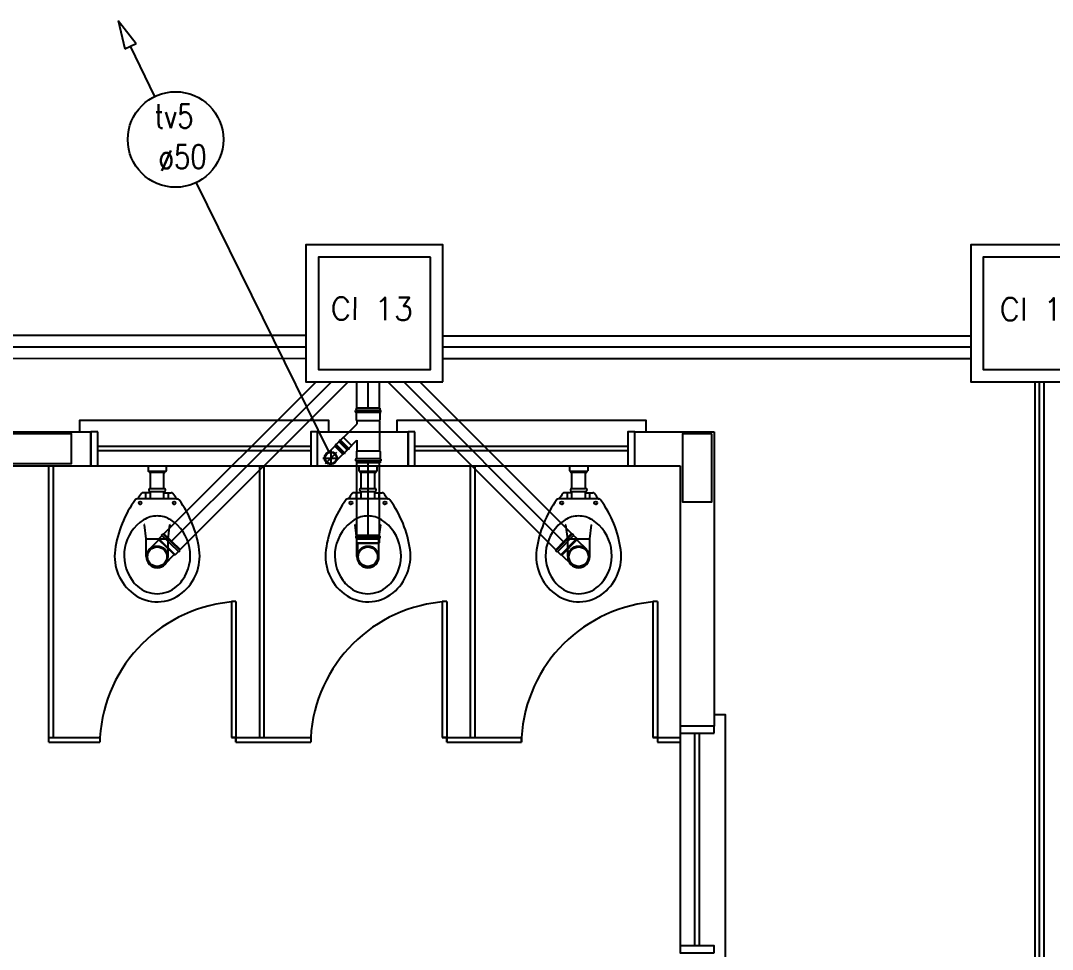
# Model space of a CAD drawing. Extents: x 411.9 to 506.5, y 66.1 to 116.3.
# Drawn here: x 435.82 to 440.373, y 108.52 to 112.619 of the extents above; entities that cross this region are included whole.
import ezdxf

# ---------------------------------------------------------------- set-up
doc = ezdxf.new("R2010")
doc.units = 0
doc.header["$LTSCALE"] = 0.005
for name, color, linetype in [('A-COTAS', 1, 'CONTINUOUS'), ('A-TEXTO', 3, 'CONTINUOUS'), ('EIXOS', 1, 'CONTINUOUS'), ('ESG-GERAL', 7, 'CONTINUOUS'), ('ESGOTO', 3, 'CONTINUOUS'), ('Estr-Met-PILARES', 3, 'CONTINUOUS'), ('H-ESGOTO', 3, 'CONTINUOUS'), ('PROJ', 4, 'CONTINUOUS'), ('SANIT', 3, 'CONTINUOUS'), ('TUB-ESGOTO', 7, 'CONTINUOUS')]:
    doc.layers.add(name, color=color, linetype=linetype)
doc.styles.add('R80', font='SIMPLEX.SHX', dxfattribs={"height": 0.2})
doc.styles.add('SIMPLEX', font='SIMPLEX.SHX', dxfattribs={"width": 0.8})

# ---------------------------------------------------------------- blocks, each defined once
blk = doc.blocks.new('JO90100S')
at = {"layer": 'ESGOTO'}
for p, q in [((58.2, 46.7), (-1.9, 46.7)), ((58.2, 46.7), (61.6, 49)), ((58.2, -47.3), (58.2, 46.7)), ((61.6, 49), (61.6, -51)), ((61.6, 49), (81.6, 49)), ((81.6, -53.3), (81.6, 52)), ((81.6, 52), (90.2, 52)), ((90.2, -53.3), (90.2, 52)), ((90.2, 49), (93.6, 49)), ((93.6, -51), (93.6, 49)), ((58.2, -47.3), (-1.9, -47.2)), ((58.2, -47.3), (61.6, -51)), ((61.6, -51), (81.6, -51)), ((81.6, -53.3), (90.2, -53.3)), ((90.2, -51), (93.6, -51))]:
    blk.add_line(p, q, dxfattribs=at)
for radius in [46.9, 42.8]:
    blk.add_circle((0, 0), radius, dxfattribs=at)
blk = doc.blocks.new('INTER')
at = {"layer": 'PROJ'}
for p, q in [((-0.0107, 0.0628), (0.0628, -0.0107)), ((0.0692, -0.0043), (-0.0043, 0.0692)), ((0.0363, -0.0344), (-0.0344, 0.0363)), ((-0.0888, -0.1624), (-0.1624, -0.0888)), ((-0.156, -0.0824), (-0.0824, -0.156)), ((-0.0587, -0.1295), (-0.1295, -0.0587)), ((-0.025, -0.13), (0.025, -0.13)), ((0.026, -0.1477), (-0.026, -0.1477)), ((-0.026, -0.1522), (0.026, -0.1522))]:
    blk.add_line(p, q, dxfattribs=at)
at = {"layer": 'SANIT'}
for p, q in [((-0.0341, 0.0395), (-0.0107, 0.0628)), ((-0.0128, 0.0664), (-0.0078, 0.0714)), ((-0.0107, 0.0628), (-0.0128, 0.0664)), ((-0.0043, 0.0692), (-0.0078, 0.0714)), ((-0.0043, 0.0692), (0.002, 0.0756)), ((0.002, 0.0756), (0.0756, 0.002)), ((-0.0344, 0.0363), (-0.1295, -0.0587)), ((-0.0344, 0.0363), (-0.0341, 0.0395)), ((0.0692, -0.0043), (0.0756, 0.002)), ((0.0363, -0.0344), (0.025, -0.0457)), ((0.0363, -0.0344), (0.0395, -0.0341)), ((0.0395, -0.0341), (0.0628, -0.0107)), ((0.0628, -0.0107), (0.0664, -0.0128)), ((0.0664, -0.0128), (0.0714, -0.0078)), ((0.0692, -0.0043), (0.0714, -0.0078)), ((-0.1624, -0.0888), (-0.1687, -0.0952)), ((-0.1595, -0.0803), (-0.1645, -0.0853)), ((-0.1624, -0.0888), (-0.1645, -0.0853)), ((-0.156, -0.0824), (-0.1595, -0.0803)), ((-0.1326, -0.0591), (-0.156, -0.0824)), ((-0.1295, -0.0587), (-0.1326, -0.0591)), ((0.025, -0.13), (0.025, -0.0457)), ((-0.1687, -0.0952), (-0.0952, -0.1687)), ((-0.0591, -0.1326), (-0.0824, -0.156)), ((-0.0587, -0.1295), (-0.0591, -0.1326)), ((-0.025, -0.0957), (-0.0587, -0.1295)), ((-0.025, -0.13), (-0.026, -0.1312)), ((-0.026, -0.1312), (-0.026, -0.1477)), ((-0.025, -0.13), (-0.025, -0.0957)), ((0.025, -0.13), (0.026, -0.1312)), ((0.026, -0.1312), (0.026, -0.1477)), ((-0.0888, -0.1624), (-0.0952, -0.1687)), ((-0.0888, -0.1624), (-0.0853, -0.1645)), ((-0.0803, -0.1595), (-0.0853, -0.1645)), ((-0.0824, -0.156), (-0.0803, -0.1595)), ((-0.026, -0.1477), (-0.028, -0.1482)), ((-0.028, -0.1482), (-0.028, -0.1518)), ((-0.026, -0.1522), (-0.028, -0.1518)), ((-0.026, -0.1522), (-0.026, -0.1568)), ((-0.026, -0.1568), (0.026, -0.1568)), ((0.026, -0.1477), (0.028, -0.1482)), ((0.026, -0.1522), (0.028, -0.1518)), ((0.026, -0.1522), (0.026, -0.1568)), ((0.028, -0.1482), (0.028, -0.1518))]:
    blk.add_line(p, q, dxfattribs=at)

msp = doc.modelspace()

# ---------------------------------------------------------------- linework, layer by layer
at = {"layer": 'EIXOS'}
for p, q in [((434.21185, 111.18003), (437.07916, 111.18003)), ((437.68416, 111.18003), (440.01297, 111.18003)), ((436.48879, 110.32457), (437.19214, 111.0248)), ((437.35366, 110.90826), (437.35366, 111.0248)), ((438.21648, 110.31908), (437.51076, 111.0248)), ((440.31547, 111.0248), (440.31547, 107.68944)), ((437.35366, 110.34681), (437.35366, 110.66676))]:
    msp.add_line(p, q, dxfattribs=at)
at = {"layer": 'ESG-GERAL', "color": 5, "linetype": 'Continuous', "extrusion": (0, 0, -1)}
for points in [[(-437.68416, 111.0248), (-437.68416, 111.6298), (-437.07916, 111.6298), (-437.07916, 111.0248)], [(-440.61797, 111.0248), (-440.61797, 111.6298), (-440.01297, 111.6298), (-440.01297, 111.0248)]]:
    msp.add_lwpolyline(points, close=True, dxfattribs=at)
at = {"layer": 'ESG-GERAL', "color": 1, "linetype": 'Continuous', "extrusion": (0, 0, -1)}
for points in [[(-437.62916, 111.5748), (-437.13416, 111.5748), (-437.13416, 111.0798), (-437.62916, 111.0798)], [(-440.56297, 111.5748), (-440.06797, 111.5748), (-440.06797, 111.0798), (-440.56297, 111.0798)]]:
    msp.add_lwpolyline(points, close=True, dxfattribs=at)
at = {"layer": 'Estr-Met-PILARES', "color": 251}
for p, q in [((434.58045, 110.80472), (436.13047, 110.80472)), ((436.13047, 110.65472), (436.13047, 110.80472)), ((437.13047, 110.80472), (437.53047, 110.80472)), ((437.13047, 110.65472), (437.13047, 110.80472)), ((437.53047, 110.65472), (437.53047, 110.80472)), ((438.53047, 110.80472), (438.88047, 110.80472)), ((438.53047, 110.65472), (438.53047, 110.80472)), ((438.88047, 110.80472), (438.88047, 109.50472)), ((437.10047, 110.73979), (436.16086, 110.73981)), ((438.50047, 110.73979), (437.56086, 110.73981)), ((437.10047, 110.71979), (436.16086, 110.71981)), ((438.50047, 110.71979), (437.56086, 110.71981)), ((434.58045, 110.65472), (436.13047, 110.65472)), ((435.94547, 109.43472), (435.94547, 110.65472)), ((435.96547, 109.45472), (435.96547, 110.65472)), ((436.16047, 110.65472), (437.10047, 110.65472)), ((436.38297, 110.65472), (436.38297, 110.63172)), ((436.38797, 110.62972), (436.38497, 110.62972)), ((436.45797, 110.62972), (436.38797, 110.62972)), ((436.38797, 110.62972), (436.38797, 110.62672)), ((436.46097, 110.62972), (436.45797, 110.62972)), ((436.45797, 110.62972), (436.45797, 110.62672)), ((436.46297, 110.65472), (436.46297, 110.63172)), ((436.87547, 109.45472), (436.87547, 110.65472)), ((436.89547, 109.45472), (436.89547, 110.65472)), ((437.13047, 110.65472), (437.53047, 110.65472)), ((437.31297, 110.65472), (437.31297, 110.63172)), ((437.31797, 110.62972), (437.31497, 110.62972)), ((437.38797, 110.62972), (437.31797, 110.62972)), ((437.31797, 110.62972), (437.31797, 110.62672)), ((437.39097, 110.62972), (437.38797, 110.62972)), ((437.38797, 110.62972), (437.38797, 110.62672)), ((437.39297, 110.65472), (437.39297, 110.63172)), ((437.56047, 110.65472), (438.50047, 110.65472)), ((437.80547, 109.45472), (437.80547, 110.65472)), ((437.82547, 109.45472), (437.82547, 110.65472)), ((438.24297, 110.65472), (438.24297, 110.63172)), ((438.24797, 110.62972), (438.24497, 110.62972)), ((438.31797, 110.62972), (438.24797, 110.62972)), ((438.24797, 110.62972), (438.24797, 110.62672)), ((438.32097, 110.62972), (438.31797, 110.62972)), ((438.31797, 110.62972), (438.31797, 110.62672)), ((438.32297, 110.65472), (438.32297, 110.63172)), ((438.53047, 110.65472), (438.73047, 110.65472)), ((438.73047, 110.65472), (438.73047, 109.50472)), ((436.45597, 110.62472), (436.38997, 110.62472)), ((436.39299, 110.55472), (436.39299, 110.62472)), ((436.45294, 110.55472), (436.45294, 110.62472)), ((437.38597, 110.62472), (437.31997, 110.62472)), ((437.32299, 110.55472), (437.32299, 110.62472)), ((437.38294, 110.55472), (437.38294, 110.62472)), ((438.31597, 110.62472), (438.24997, 110.62472)), ((438.25299, 110.55472), (438.25299, 110.62472)), ((438.31294, 110.55472), (438.31294, 110.62472)), ((436.39299, 110.53563), (436.39299, 110.54078)), ((436.39314, 110.55472), (436.4528, 110.55472)), ((436.39314, 110.54078), (436.4528, 110.54078)), ((436.45294, 110.53563), (436.45294, 110.54078)), ((437.32299, 110.53563), (437.32299, 110.54078)), ((437.32314, 110.55472), (437.3828, 110.55472)), ((437.32314, 110.54078), (437.3828, 110.54078)), ((437.38294, 110.53563), (437.38294, 110.54078)), ((438.25299, 110.53563), (438.25299, 110.54078)), ((438.25314, 110.55472), (438.3128, 110.55472)), ((438.25314, 110.54078), (438.3128, 110.54078)), ((438.31294, 110.53563), (438.31294, 110.54078)), ((436.3373, 110.50871), (436.33428, 110.50871)), ((436.50863, 110.50871), (436.3373, 110.50871)), ((436.39299, 110.53563), (436.36056, 110.53563)), ((436.37324, 110.50871), (436.37324, 110.53563)), ((436.39299, 110.50871), (436.39299, 110.53563)), ((436.45294, 110.50871), (436.45294, 110.53563)), ((436.45294, 110.53563), (436.48537, 110.53563)), ((436.47269, 110.50871), (436.47269, 110.53563)), ((436.50863, 110.50871), (436.51168, 110.50871)), ((437.2673, 110.50871), (437.26428, 110.50871)), ((437.43863, 110.50871), (437.2673, 110.50871)), ((437.32299, 110.53563), (437.29056, 110.53563)), ((437.30324, 110.50871), (437.30324, 110.53563)), ((437.32299, 110.50871), (437.32299, 110.53563)), ((437.38294, 110.50871), (437.38294, 110.53563)), ((437.38294, 110.53563), (437.41537, 110.53563)), ((437.40269, 110.50871), (437.40269, 110.53563)), ((437.43863, 110.50871), (437.44168, 110.50871)), ((438.1973, 110.50871), (438.19428, 110.50871)), ((438.36863, 110.50871), (438.1973, 110.50871)), ((438.25299, 110.53563), (438.22056, 110.53563)), ((438.23324, 110.50871), (438.23324, 110.53563)), ((438.25299, 110.50871), (438.25299, 110.53563)), ((438.31294, 110.50871), (438.31294, 110.53563)), ((438.31294, 110.53563), (438.34537, 110.53563)), ((438.33269, 110.50871), (438.33269, 110.53563)), ((438.36863, 110.50871), (438.37168, 110.50871)), ((436.36675, 110.39371), (436.36446, 110.39541)), ((436.37433, 110.33179), (436.36675, 110.39371)), ((436.4716, 110.33179), (436.47918, 110.39371)), ((436.47918, 110.39371), (436.48148, 110.39541)), ((437.29675, 110.39371), (437.29446, 110.39541)), ((437.30433, 110.33179), (437.29675, 110.39371)), ((437.4016, 110.33179), (437.40918, 110.39371)), ((437.40918, 110.39371), (437.41148, 110.39541)), ((438.22675, 110.39371), (438.22446, 110.39541)), ((438.23433, 110.33179), (438.22675, 110.39371)), ((438.3316, 110.33179), (438.33918, 110.39371)), ((438.33918, 110.39371), (438.34148, 110.39541)), ((436.37433, 110.33179), (436.4716, 110.33179)), ((436.37433, 110.25326), (436.37433, 110.33179)), ((436.4716, 110.25326), (436.4716, 110.33179)), ((437.30433, 110.33179), (437.4016, 110.33179)), ((437.30433, 110.25326), (437.30433, 110.33179)), ((437.4016, 110.25326), (437.4016, 110.33179)), ((438.23433, 110.33179), (438.3316, 110.33179)), ((438.23433, 110.25326), (438.23433, 110.33179)), ((438.3316, 110.25326), (438.3316, 110.33179)), ((436.75047, 110.05472), (436.75047, 109.45472)), ((436.77047, 110.05472), (436.75047, 110.05472)), ((436.77047, 110.05472), (436.77047, 109.45472)), ((437.68047, 110.05472), (437.68047, 109.45472)), ((437.70047, 110.05472), (437.68047, 110.05472)), ((437.70047, 110.05472), (437.70047, 109.45472)), ((438.61047, 110.05472), (438.61047, 109.45472)), ((438.63047, 110.05472), (438.61047, 110.05472)), ((438.63047, 110.05472), (438.63047, 109.45472)), ((438.88047, 109.50472), (438.73047, 109.50472)), ((435.94547, 109.45472), (436.17047, 109.45472)), ((436.17047, 109.45472), (436.17047, 109.43472)), ((436.75047, 109.45472), (436.89547, 109.45472)), ((436.77047, 109.45472), (436.75047, 109.45472)), ((436.77047, 109.43472), (436.77047, 109.45472)), ((436.77047, 109.45472), (436.77047, 109.43472)), ((436.89547, 109.45472), (437.10047, 109.45472)), ((437.10047, 109.45472), (437.10047, 109.43472)), ((437.68047, 109.45472), (437.82547, 109.45472)), ((437.70047, 109.45472), (437.68047, 109.45472)), ((437.70047, 109.43472), (437.70047, 109.45472)), ((437.70047, 109.45472), (437.70047, 109.43472)), ((437.82547, 109.45472), (438.03047, 109.45472)), ((438.03047, 109.43472), (438.03047, 109.45472)), ((438.03047, 109.45472), (438.03047, 109.43472)), ((438.61047, 109.45472), (438.73047, 109.45472)), ((438.63047, 109.45472), (438.61047, 109.45472)), ((438.63047, 109.45472), (438.73047, 109.45472)), ((438.63047, 109.45472), (438.63047, 109.43472)), ((438.73047, 109.47472), (438.73047, 108.53472)), ((438.79553, 108.53472), (438.79555, 109.47432)), ((438.81553, 108.53472), (438.81555, 109.47432)), ((435.94547, 109.43472), (436.17047, 109.43472)), ((436.77047, 109.43472), (437.10047, 109.43472)), ((437.70047, 109.43472), (438.03047, 109.43472)), ((438.63047, 109.43472), (438.73047, 109.43472))]:
    msp.add_line(p, q, dxfattribs=at)
for points in [[(437.18047, 110.80472), (437.18047, 110.85472), (436.08047, 110.85472), (436.08047, 110.80472)], [(438.58047, 110.80472), (438.58047, 110.85472), (437.48047, 110.85472), (437.48047, 110.80472)], [(438.88047, 108.45472), (438.93047, 108.45472), (438.93047, 109.55472), (438.88047, 109.55472)]]:
    msp.add_lwpolyline(points, dxfattribs=at)
for points in [[(435.74546, 110.79472), (435.74546, 110.72972), (435.74546, 110.66472), (435.89546, 110.66472), (436.04546, 110.66472), (436.04546, 110.72972), (436.04546, 110.79472), (435.89546, 110.79472), (435.74546, 110.79472)], [(436.16047, 110.80472), (436.13047, 110.80472), (436.13047, 110.65472), (436.16047, 110.65472)], [(437.13047, 110.80472), (437.10047, 110.80472), (437.10047, 110.65472), (437.13047, 110.65472)], [(437.56047, 110.80472), (437.53047, 110.80472), (437.53047, 110.65472), (437.56047, 110.65472)], [(438.53047, 110.80472), (438.50047, 110.80472), (438.50047, 110.65472), (438.53047, 110.65472)], [(438.87046, 110.79472), (438.80546, 110.79472), (438.74046, 110.79472), (438.74046, 110.64472), (438.74046, 110.49472), (438.80546, 110.49472), (438.87046, 110.49472), (438.87046, 110.64472), (438.87046, 110.79472)], [(438.88047, 109.47472), (438.88047, 109.50472), (438.73047, 109.50472), (438.73047, 109.47472)], [(438.88047, 108.50472), (438.88047, 108.53472), (438.73047, 108.53472), (438.73047, 108.50472)]]:
    msp.add_lwpolyline(points, close=True, dxfattribs=at)
for centre in [(436.34799, 110.49058), (436.49799, 110.49058), (437.27799, 110.49058), (437.42799, 110.49058), (438.20799, 110.49058), (438.35799, 110.49058)]:
    msp.add_circle(centre, 0.00682, dxfattribs=at)
for centre, radius, start, end in [((436.38497, 110.63172), 0.002, 180, 270), ((436.46097, 110.63172), 0.002, 270, 0), ((437.31497, 110.63172), 0.002, 180, 270), ((437.39097, 110.63172), 0.002, 270, 0), ((438.24497, 110.63172), 0.002, 180, 270), ((438.32097, 110.63172), 0.002, 270, 0), ((436.38997, 110.62672), 0.002, 180, 270), ((436.45597, 110.62672), 0.002, 270, 0), ((437.31997, 110.62672), 0.002, 180, 270), ((437.38597, 110.62672), 0.002, 270, 0), ((438.24997, 110.62672), 0.002, 180, 270), ((438.31597, 110.62672), 0.002, 270, 0), ((436.39314, 110.54775), 0.00697, 90, 270), ((436.4528, 110.54775), 0.00697, 270, 90), ((437.32314, 110.54775), 0.00697, 90, 270), ((437.3828, 110.54775), 0.00697, 270, 90), ((438.25314, 110.54775), 0.00697, 90, 270), ((438.3128, 110.54775), 0.00697, 270, 90), ((436.71654, 110.21834), 0.48371, 143.65456, 172.31954), ((436.33425, 110.49962), 0.00909, 90, 143.66419), ((436.73845, 110.25037), 0.47714, 143.83956, 147.21816), ((436.36056, 110.52654), 0.00909, 90, 143.83956), ((436.48537, 110.52654), 0.00909, 36.16044, 90), ((436.10748, 110.25037), 0.47714, 32.78184, 36.16044), ((436.51168, 110.49962), 0.00909, 31.01746, 90), ((436.12935, 110.21834), 0.48371, 7.68046, 36.24227), ((437.64654, 110.21834), 0.48371, 143.65456, 172.31954), ((437.26425, 110.49962), 0.00909, 90, 143.66419), ((437.66845, 110.25037), 0.47714, 143.83956, 147.21816), ((437.29056, 110.52654), 0.00909, 90, 143.83956), ((437.41537, 110.52654), 0.00909, 36.16044, 90), ((437.03748, 110.25037), 0.47714, 32.78184, 36.16044), ((437.44168, 110.49962), 0.00909, 31.01746, 90), ((437.05935, 110.21834), 0.48371, 7.68046, 36.24227), ((438.57654, 110.21834), 0.48371, 143.65456, 172.31954), ((438.19425, 110.49962), 0.00909, 90, 143.66419), ((438.59845, 110.25037), 0.47714, 143.83956, 147.21816), ((438.22056, 110.52654), 0.00909, 90, 143.83956), ((438.34537, 110.52654), 0.00909, 36.16044, 90), ((437.96748, 110.25037), 0.47714, 32.78184, 36.16044), ((438.37168, 110.49962), 0.00909, 31.01746, 90), ((437.98935, 110.21834), 0.48371, 7.68046, 36.24227), ((436.46341, 110.25814), 0.18662, 122.67986, 215.74855), ((436.42297, 110.32119), 0.11172, 90, 122.67986), ((436.42297, 110.32119), 0.11172, 57.32014, 90), ((436.38252, 110.25814), 0.18662, 324.25145, 57.32014), ((437.39341, 110.25814), 0.18662, 122.67986, 215.74855), ((437.35297, 110.32119), 0.11172, 90, 122.67986), ((437.35297, 110.32119), 0.11172, 57.32014, 90), ((437.31252, 110.25814), 0.18662, 324.25145, 57.32014), ((438.32341, 110.25814), 0.18662, 122.67986, 215.74855), ((438.28297, 110.32119), 0.11172, 90, 122.67986), ((438.28297, 110.32119), 0.11172, 57.32014, 90), ((438.24252, 110.25814), 0.18662, 324.25145, 57.32014), ((436.44342, 110.25517), 0.20812, 172.31954, 233.11189), ((436.40246, 110.25517), 0.20812, 309.10214, 7.68046), ((437.37342, 110.25517), 0.20812, 172.31954, 233.11189), ((437.33246, 110.25517), 0.20812, 309.10214, 7.68046), ((438.30342, 110.25517), 0.20812, 172.31954, 233.11189), ((438.26246, 110.25517), 0.20812, 309.10214, 7.68046), ((436.42297, 110.25326), 0.04864, 180, 0), ((437.35297, 110.25326), 0.04864, 180, 0), ((438.28297, 110.25326), 0.04864, 180, 0), ((436.44114, 110.24211), 0.15918, 215.74855, 228.67007), ((436.40479, 110.24211), 0.15918, 311.32993, 324.25145), ((437.37114, 110.24211), 0.15918, 215.74855, 228.67007), ((437.33479, 110.24211), 0.15918, 311.32993, 324.25145), ((438.30114, 110.24211), 0.15918, 215.74855, 228.67007), ((438.26479, 110.24211), 0.15918, 311.32993, 324.25145), ((436.42297, 110.22791), 0.17404, 233.11189, 309.52333), ((436.42297, 110.22144), 0.13166, 228.67007, 270), ((436.42297, 110.22144), 0.13166, 270, 311.32993), ((437.35297, 110.22791), 0.17404, 233.11189, 309.52333), ((437.35297, 110.22144), 0.13166, 228.67007, 270), ((437.35297, 110.22144), 0.13166, 270, 311.32993), ((438.28297, 110.22791), 0.17404, 233.11189, 309.52333), ((438.28297, 110.22144), 0.13166, 228.67007, 270), ((438.28297, 110.22144), 0.13166, 270, 311.32993), ((436.80857, 109.41662), 0.63924, 93.41688, 176.58312), ((437.73857, 109.41662), 0.63924, 93.41688, 176.58312), ((438.66857, 109.41662), 0.63924, 93.41688, 176.58312)]:
    msp.add_arc(centre, radius, start, end, dxfattribs=at)
at = {"layer": 'H-ESGOTO'}
for p, q in [((436.25118, 112.61941), (436.27992, 112.49441)), ((436.25118, 112.61941), (436.33071, 112.51877)), ((436.27992, 112.49441), (436.33071, 112.51877)), ((436.41193, 112.28436), (436.30531, 112.50659)), ((436.59441, 111.904), (437.18037, 110.71492))]:
    msp.add_line(p, q, dxfattribs=at)
at = {"layer": 'H-ESGOTO', "color": 2}
for p, q in [((437.18037, 110.71492), (437.2068, 110.74136)), ((437.18912, 110.72336), (437.18912, 110.65328)), ((437.20928, 110.74525), (437.20609, 110.74206)), ((437.20609, 110.74206), (437.24286, 110.70529)), ((437.2068, 110.74136), (437.24216, 110.706)), ((437.2068, 110.74136), (437.24216, 110.706)), ((437.2107, 110.7495), (437.20821, 110.74701)), ((437.20928, 110.74525), (437.20821, 110.74701)), ((437.20928, 110.74525), (437.24605, 110.70848)), ((437.21246, 110.74843), (437.2107, 110.7495)), ((437.22416, 110.76013), (437.21246, 110.74843)), ((437.24923, 110.71166), (437.21246, 110.74843)), ((437.22341, 110.76029), (437.22184, 110.76013)), ((437.22573, 110.76029), (437.26108, 110.72493)), ((437.26093, 110.72336), (437.24923, 110.71166)), ((437.25877, 110.72493), (437.25861, 110.72336)), ((437.15408, 110.68832), (437.22416, 110.68832)), ((437.2139, 110.7131), (437.16435, 110.66355)), ((437.21572, 110.67957), (437.24216, 110.706)), ((437.24605, 110.70848), (437.24286, 110.70529)), ((437.24605, 110.70848), (437.24781, 110.70741)), ((437.2503, 110.7099), (437.24781, 110.70741)), ((437.24923, 110.71166), (437.2503, 110.7099))]:
    msp.add_line(p, q, dxfattribs=at)
at = {"layer": 'H-ESGOTO'}
msp.add_circle((436.50409, 112.09462), 0.21094, dxfattribs=at)
at = {"layer": 'H-ESGOTO', "color": 2}
for radius in [0.028, 0.028, 0.025, 0.025]:
    msp.add_circle((437.18912, 110.68832), radius, dxfattribs=at)
at = {"layer": 'TUB-ESGOTO', "linetype": 'Continuous'}
for p, q in [((437.07916, 111.22981), (434.21174, 111.22919)), ((437.68416, 111.22762), (440.01297, 111.22762)), ((434.21197, 111.12919), (437.07916, 111.12834)), ((437.68416, 111.12803), (440.01297, 111.12803)), ((436.4529, 110.35453), (437.12408, 111.0248)), ((436.5247, 110.28494), (437.26556, 111.0248)), ((437.30438, 110.90826), (437.30445, 111.0248)), ((437.40401, 110.90826), (437.40401, 111.0248)), ((438.18169, 110.28318), (437.44106, 111.0248)), ((438.25127, 110.35498), (437.58235, 111.0248)), ((440.29547, 111.0248), (440.29547, 107.68944)), ((440.33547, 111.0248), (440.33547, 107.68944)), ((437.30401, 110.34683), (437.30422, 110.66676)), ((437.40401, 110.34678), (437.40401, 110.66676))]:
    msp.add_line(p, q, dxfattribs=at)

# ---------------------------------------------------------------- block references
at = {"layer": 'A-COTAS', "xscale": -1, "rotation": 314.9999949544404}
msp.add_blockref('INTER', (437.35433, 110.85337), dxfattribs=at)
at = {"layer": 'ESGOTO', "linetype": 'Continuous'}
for p, xscale, yscale, zscale, rotation in [((436.42297, 110.25326), 0.001, 0.001, 0.001, 45.89591744437019), ((438.28297, 110.25326), 0.001, 0.001, 0.001, 135.8959174443702), ((437.35297, 110.25326), 0.0009999999999999998, 0.0009999999999999998, 0.0009999999999999998, 89.97129955190117)]:
    msp.add_blockref('JO90100S', p, dxfattribs=dict(at, xscale=xscale, yscale=yscale, zscale=zscale, rotation=rotation))

# ---------------------------------------------------------------- texts
at = {"layer": 'A-TEXTO', "style": 'R80'}
for s, p in [('CI 13', (437.18841, 111.29851)), ('CI 12', (440.13982, 111.29598))]:
    msp.add_text(s, height=0.1, rotation=359.78464, dxfattribs=at).set_placement(p)
at = {"layer": 'H-ESGOTO', "style": 'SIMPLEX', "width": 0.8}
for s, p in [('tv5', (436.41069, 112.14508)), ('ø50', (436.42895, 111.96617))]:
    msp.add_text(s, height=0.105, dxfattribs=at).set_placement(p)

doc.saveas('drawing.dxf')
